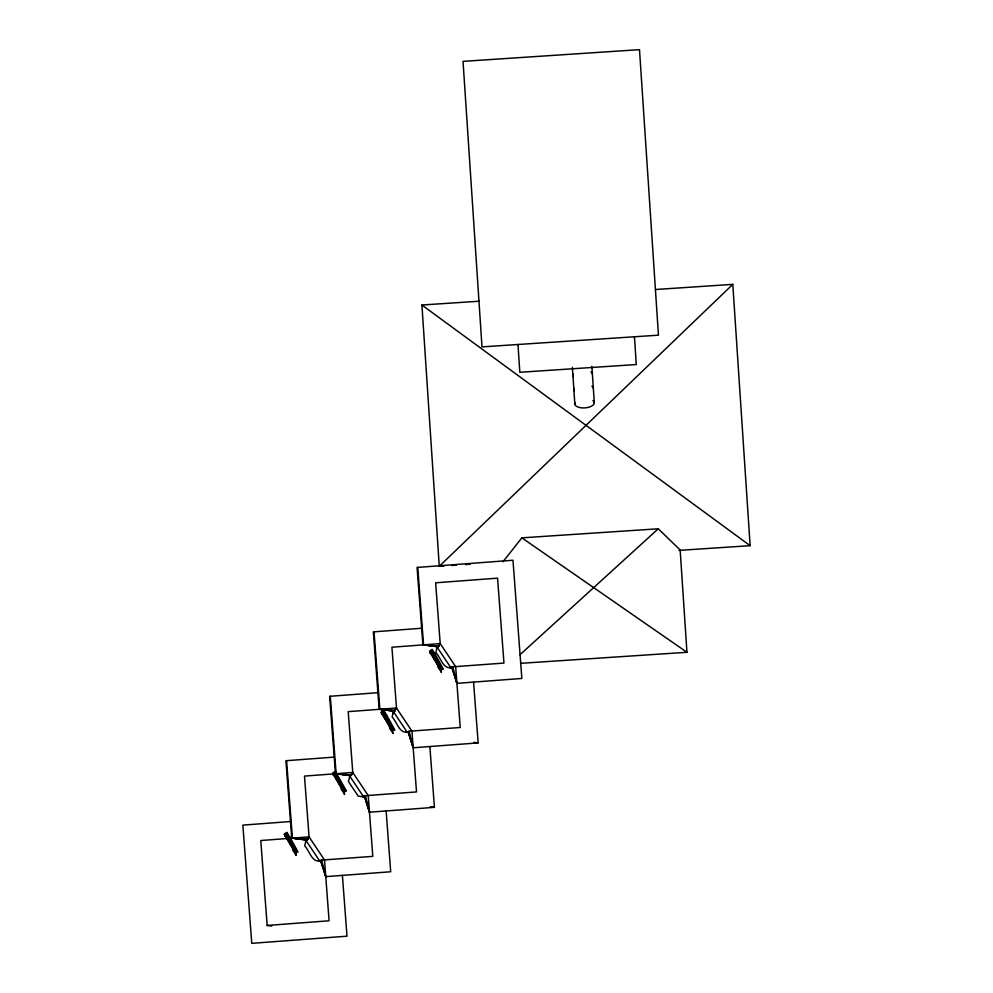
<?xml version="1.0" encoding="UTF-8"?>
<svg xmlns="http://www.w3.org/2000/svg" width="993" height="993" viewBox="0 0 993 993"><rect width="100%" height="100%" fill="white"/><g stroke="black" fill="none" stroke-linecap="round" stroke-linejoin="round"><path stroke-width="1.49" d="M295.566 853.012L295.331 853.819L292.923 850.604L292.525 848.171L284.209 834.12L295.566 853.012L296.336 852.975L295.07 851.423L295.206 849.847L293.643 848.618L293.916 847.674L293.059 847.749L293.022 846.321L287.97 838.948L287.685 836.454L285.202 833.276L284.892 834.132M343.988 792.042L343.764 792.848L341.356 789.634L340.947 787.201L332.63 773.15L343.988 792.042L344.757 792.004L343.504 790.453L343.64 788.876L342.076 787.648L342.349 786.704L341.493 786.779L341.455 785.351L336.391 777.978L336.106 775.483L333.623 772.306L333.313 773.162M392.409 731.071L392.185 731.878L389.777 728.663L389.368 726.231L381.051 712.18L392.409 731.071L393.178 731.034L391.925 729.483L392.061 727.906L390.497 726.677L390.77 725.734L389.914 725.809L389.877 724.381L384.825 717.008L384.539 714.513L382.057 711.336L381.746 712.192M440.842 670.101L440.607 670.908L438.198 667.693L437.801 665.26L429.485 651.209L440.842 670.101L441.612 670.064L440.346 668.512L440.482 666.936L438.931 665.707L439.191 664.764L438.347 664.838L438.31 663.411L433.246 656.038L432.96 653.543L430.478 650.365L430.168 651.222M305.745 841.754L309.059 836.888L304.491 776.092L352.776 772.455L368.229 795.567L372.797 856.363L321.695 860.099C312.385 864.605 309.791 850.989 304.69 845.85L305.732 841.431L309.059 836.888L260.774 840.525L267.154 925.451L271.722 926.059M349.462 777.32L352.776 772.455L348.208 711.658L382.057 709.114M393.178 712.887L396.492 708.034L391.925 647.225L440.209 643.588L455.663 666.7L460.231 727.497L409.141 731.245C399.819 735.739 397.237 722.11 392.123 716.996L393.166 712.577L396.492 708.021L379.165 709.325L373.343 631.883L421.64 628.246M436.895 648.466L440.209 643.601L435.642 582.804L497.567 578.149L503.96 663.076L452.858 666.812C443.536 671.318 440.954 657.676 435.84 652.562L436.883 648.144L440.209 643.588L438.062 646.815L423.564 644.842L417.743 567.4M319.783 861.13L306.204 840.823M349.921 776.389L348.406 781.417L350.343 784.408L358.262 796.175L363.512 796.696L349.921 776.389L352.776 772.455L350.628 775.67L336.13 773.708L330.309 696.254M407.229 732.275L393.638 711.956M450.946 667.842L437.354 647.523M286.58 760.688L292.414 838.129L306.911 840.103L309.059 836.888L324.512 859.988L329.08 920.784L267.154 925.451M374.026 631.833L379.847 709.275L394.382 711.211L396.492 708.021L411.946 731.133L416.514 791.93L365.424 795.678L363.512 796.696M502.967 561.753L521.859 537.846L658.272 528.785L680.155 549.973L686.957 652.289L520.543 663.336M479.135 301.214L421.913 305.012L439.266 566.308L732.784 284.37L750.137 545.666L678.989 550.383M519.96 654.759L658.272 528.785M449.903 667.917L452.858 666.812L456.917 683.358L521.859 678.467L512.971 560.238L417.06 567.45L422.894 644.904M377.923 692.68L329.626 696.316L335.448 773.758M473.574 682.104L478.142 742.901L413.2 747.779L408.16 731.891L409.141 731.245L413.2 747.779L408.197 731.878L406.187 732.337M334.194 757.113L285.91 760.737L291.731 838.191M429.857 746.537L434.425 807.334L369.483 812.212L364.431 796.324L365.424 795.678L369.483 812.212L364.481 796.299L362.47 796.771M290.477 821.534L242.863 825.121L251.763 943.35L346.991 936.188L342.411 875.392M655.442 289.509L732.784 284.37M439.266 566.308L443.908 565.998M451.641 565.489L456.284 565.178M465.556 564.558L470.198 564.247M438.099 646.778L423.564 644.842L439.043 646.158M394.345 711.249L379.847 709.275L395.326 710.578M350.628 775.67L336.13 773.708L351.596 775.012M306.936 840.078L292.414 838.129L307.88 839.445M318.753 861.204L321.695 860.099L325.766 876.645L390.708 871.755L386.128 810.958M423.564 644.842L438.869 646.269M379.847 709.275L395.152 710.69M336.13 773.708L351.435 775.123M292.414 838.129L307.718 839.557M473.946 742.317L478.142 742.901M430.23 806.75L434.425 807.334M521.859 537.846L686.957 652.289M421.913 305.012L750.137 545.666M336.577 773.547L346.458 791.049L345.688 791.086L335.013 772.206L335.324 771.35L336.242 772.194M451.877 667.47L456.917 683.358L451.914 667.445M634.44 336.739L636.29 364.543L519.823 372.276L517.974 344.472M591.89 366.405L594.298 402.686M572.39 367.336L574.823 403.99M592.846 400.502A9.769 4.568 -3.8 0 1 586.131 407.775A9.769 4.568 -3.8 0 1 575.071 402.786M574.277 390.845A9.769 4.568 -3.8 0 1 574.128 388.486M591.89 386.203A9.769 4.568 -3.8 0 1 593.355 388.4M573.333 376.583A9.769 4.568 -3.8 0 1 573.172 374.224M590.947 371.941A9.769 4.568 -3.8 0 1 592.399 374.125M289.77 836.975L298.037 852.019L297.267 852.056L286.592 833.177L286.903 832.32L289.77 836.975M386.625 715.034L394.879 730.078L394.109 730.116L383.447 711.236L383.757 710.38L386.625 715.034M435.058 654.064L443.312 669.108L442.543 669.145L431.868 650.266L432.178 649.41L435.058 654.064M285.078 835.473L284.941 836.106L285.078 835.473M333.499 774.503L333.363 775.136L333.499 774.503M381.933 713.533L381.796 714.166L381.933 713.533M430.354 652.562L430.217 653.195L430.354 652.562M285.761 833.35L285.86 834.132L285.761 833.35M334.194 772.38L334.293 773.162L334.194 772.38M382.615 711.41L382.715 712.192L382.615 711.41M431.036 650.44L431.136 651.222L431.036 650.44M639.492 49.65L463.036 61.367L482.002 346.892L658.458 335.175L639.492 49.65M441.066 668.177L440.259 667.346L441.066 668.177M392.632 729.147L391.838 728.316L392.632 729.147M344.211 790.118L343.404 789.286L344.211 790.118M295.79 851.088L294.983 850.256L295.79 851.088M441.364 672.385L440.979 671.305L441.364 672.385M392.943 733.355L392.545 732.275L392.943 733.355M344.509 794.326L344.124 793.246L344.509 794.326M296.088 855.296L295.703 854.216L296.088 855.296M325.766 876.645L320.714 860.757L325.766 876.645"/></g></svg>
